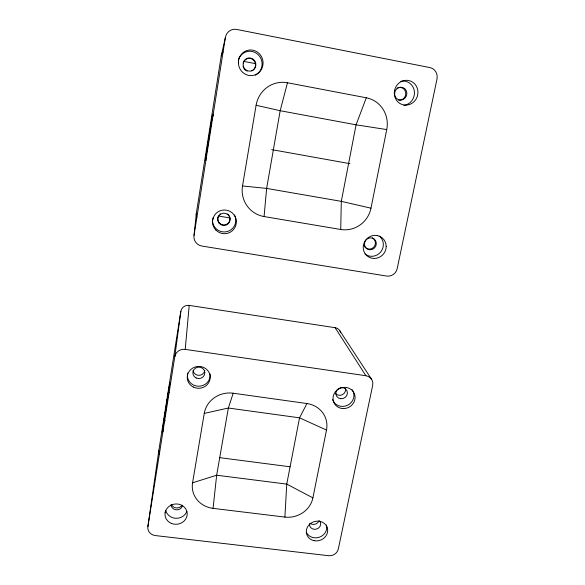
<?xml version="1.0" encoding="UTF-8"?>
<svg xmlns="http://www.w3.org/2000/svg" width="585" height="585" viewBox="0 0 585 585"><rect width="100%" height="100%" fill="white"/><g stroke="black" fill="none" stroke-linecap="round" stroke-linejoin="round"><path stroke-width="0.88" d="M206.227 159.91L205.313 160.597L212.648 114.28L213.218 115.121M340.726 229.481L341.311 201.35L356.075 124.824L366.298 97.783L287.469 82.763A27.714 26.881 89.7 0 0 256.106 105.271L242.519 185.957A26.647 26.391 -74.7 0 0 264.076 216.552L340.726 229.481A26.427 25.652 -58 0 0 370.985 208.18L386.743 129.577A27.356 26.237 -73.9 0 0 366.298 97.783M284.895 517.089L286.752 484.109L299.542 417.829L306.935 403.54L233.196 393.215A25.118 23.634 -10.3 0 0 204.245 413.412L192.56 482.815A24.716 22.764 -9.6 0 0 213.064 508.358L284.895 517.089A24.343 22.34 -16.7 0 0 312.902 497.879L326.496 430.07A24.753 23.159 -19.6 0 0 306.935 403.54M335.117 327.695L365.917 375.738A8.812 8.278 -29 0 1 372.689 385.303L338.313 549.037A8.446 7.605 -19.2 0 1 328.536 555.699L155.288 535.56A8.768 7.949 -5 0 1 147.873 526.661L174.798 356.711A9.126 8.709 -1.4 0 1 185.218 349.384L189.211 305.399L335.117 327.695A7.122 6.808 -29.7 0 1 340.529 332.324M264.076 216.552L266.636 188.414L280.171 110.711L287.469 82.763M194.023 235.389L196.341 213.291L221.218 55.999L225.364 37.615A10.259 9.777 77.4 0 1 236.662 29.433L429.931 67.589A9.879 9.258 -73.5 0 1 436.995 79.055L397.178 268.683A9.133 8.724 -45.5 0 1 386.627 276.054L201.832 246.036A9.389 9.265 15.7 0 1 194.023 235.389L225.364 37.615M213.064 508.358L216.662 475.217L228.362 408.03L233.196 393.215M174.798 356.711L180.838 311.315A7.327 7.093 1.8 0 1 189.211 305.399M163.529 430.801L162.286 432.015L169.921 382.627L170.732 384.038M167.888 396.352L168.575 391.402L163.705 422.794L164.465 417.397M162.286 432.015L169.921 382.627M147.873 526.661L158.806 450.625L180.838 311.315M205.313 160.597L212.648 114.28M205.32 159.281L206.322 158.601M163.8 421.324L164.685 420.973M164.838 420.907L165.255 420.747M192.56 482.815L216.662 475.217L286.752 484.109L312.902 497.879M204.245 413.412L228.362 408.03L299.542 417.829L326.496 430.07M242.519 185.957L266.636 188.414L341.311 201.35L370.985 208.18M219.397 457.616L290.036 466.779M185.218 349.384L365.917 375.738M386.743 129.577L356.075 124.824L280.171 110.711L256.106 105.271M218.3 215.997L229.949 217.949M271.696 149.628L349.918 163.668M243.996 61.44L255.601 63.67M168.619 392.023L169.372 392.652M212.377 114.711L213.24 115.925M339.614 330.445L371.431 379.065M206.483 151.888L206.505 152.407M159.383 454.34A7.093 6.589 -3.6 0 1 158.806 450.625M352.119 389.61A11.086 10.413 -25.8 0 1 347.746 405.149A11.086 10.413 -25.8 0 1 332.551 399.57M345.552 388.601A5.777 5.441 -25.9 0 1 335.541 393.581M204.808 370.539A5.938 5.66 -4.5 0 1 193.05 370.437M210.081 373.932A11.4 10.844 -4.8 0 1 198.213 386.224A11.4 10.844 -4.8 0 1 187.668 373.055M318.957 520.921A5.594 5.082 -18.4 0 1 309.955 523.246M319.629 520.825A5.66 5.141 -18.5 0 1 316.551 529.081A5.66 5.141 -18.5 0 1 309.538 523.853M326.445 524.964A10.72 9.718 -18.5 0 1 319.549 537.147A10.72 9.718 -18.5 0 1 306.335 532.262M182.564 505.257A5.784 5.294 -6.2 0 1 176.385 509.842A5.784 5.294 -6.2 0 1 171.061 504.628M165.116 512.826A11.195 10.208 -6.3 0 1 165.643 510.873M186.842 511.546A10.961 10.011 -6.2 0 1 175.983 518.317A10.961 10.011 -6.2 0 1 165.928 510.924M181.957 505.25A5.762 5.272 -6.1 0 1 176.414 507.934A5.762 5.272 -6.1 0 1 171.544 504.475M221.218 55.999A8.08 7.744 76.1 0 1 223.163 51.889M196.911 217.518A7.517 7.437 29.8 0 1 196.341 213.291M212.684 219.916A11.985 11.912 16.1 0 1 213.284 217.657M234.563 215.024A11.722 11.649 18.2 0 1 227.09 231.587A11.722 11.649 18.2 0 1 212.428 220.691M227.528 213.927A6.15 6.121 20.3 0 1 229.013 222.161A6.15 6.121 20.3 0 1 220.859 224.157A6.15 6.121 20.3 0 1 218.285 216.187M219.763 214.227A6.15 6.121 20.3 0 1 220.26 213.832M238.409 63.004A12.914 12.387 80.3 0 1 238.578 60.489M247.075 71.063A6.618 6.355 80.1 0 1 243.038 66.171M243.111 63.114A6.618 6.355 80.1 0 1 253.407 59.933A6.618 6.355 80.1 0 1 251.799 70.982M238.651 59.187A12.621 12.109 80.2 0 1 258.109 54.61A12.621 12.109 80.2 0 1 255.433 75.18M386.195 246.57A11.758 11.298 -48.4 0 1 373.647 258.446A11.758 11.298 -48.4 0 1 363.365 245.371A11.758 11.298 -48.4 0 1 377.581 235.609M377.632 235.696A11.671 11.21 -48.4 0 1 386.195 246.57M372.272 237.817A6.04 5.813 -48.9 0 1 373.493 247.448A6.04 5.813 -48.9 0 1 364.038 245.598M396.908 88.189A6.435 6.084 -74.1 0 1 405.749 92.774A6.435 6.084 -74.1 0 1 398.422 100.108M379.321 236.055A11.503 11.064 -48.7 0 1 380.762 251.901A11.503 11.064 -48.7 0 1 364.938 254.007M400.74 81.322A12.263 11.583 -73.8 0 1 414.377 91.26A12.263 11.583 -73.8 0 1 403.855 105.38M342.583 408.542A11.173 10.486 -25.8 0 0 354.269 393.434A11.173 10.486 -25.8 0 0 335.307 391.899A11.173 10.486 -25.8 0 0 342.583 408.542M340.77 398.736A5.85 5.506 -25.9 0 0 347.007 390.897A5.85 5.506 -25.9 0 0 337.092 389.939A5.85 5.506 -25.9 0 0 340.77 398.736M196.15 377.983A6.018 5.733 -4.7 0 0 204.867 372.477A6.018 5.733 -4.7 0 0 195.558 368.075A6.018 5.733 -4.7 0 0 196.15 377.983M193.35 387.058A11.488 10.925 -4.9 0 0 210.205 376.85A11.488 10.925 -4.9 0 0 192.611 368.148A11.488 10.925 -4.9 0 0 193.35 387.058M314.108 540.679A10.801 9.784 -18.5 0 0 327.366 527.999A10.801 9.784 -18.5 0 0 309.516 524.372A10.801 9.784 -18.5 0 0 314.108 540.679M171.317 523.378A11.13 10.15 -6.3 0 0 187.193 513.118A11.13 10.15 -6.3 0 0 169.811 505.864A11.13 10.15 -6.3 0 0 171.317 523.378M219.097 223.119A6.186 6.15 19.6 0 0 229.693 221.613A6.186 6.15 19.6 0 0 223.053 213.225A6.186 6.15 19.6 0 0 219.097 223.119M215.843 230.022A11.912 11.846 16.2 0 0 235.872 225.188A11.912 11.846 16.2 0 0 221.591 210.329A11.912 11.846 16.2 0 0 215.843 230.022M239.228 58.003A12.841 12.322 80.3 0 0 252.64 75.487A12.841 12.322 80.3 0 0 260.34 54.873A12.841 12.322 80.3 0 0 239.228 58.003M243.631 61.834A6.654 6.391 80.1 0 0 250.248 71.165A6.654 6.391 80.1 0 0 254.636 60.65A6.654 6.391 80.1 0 0 243.631 61.834M394.473 90.887A12.468 11.773 -73.6 0 0 404.22 105.029A12.446 11.751 -73.6 0 0 416.959 97.322A12.541 11.846 -73.6 0 0 417.675 94.982A12.468 11.773 -73.6 0 0 408.432 80.467A12.468 11.773 -73.6 0 0 394.473 90.887M371.833 249.539A6.069 5.843 -48.9 0 0 374.663 239.484A6.069 5.843 -48.9 0 0 364.674 242.38A6.069 5.843 -48.9 0 0 371.833 249.539M404.666 98.463A6.464 6.113 -74 0 0 402.868 87.523A6.464 6.113 -74 0 0 394.685 94.909A6.464 6.113 -74 0 0 404.666 98.463"/></g></svg>
